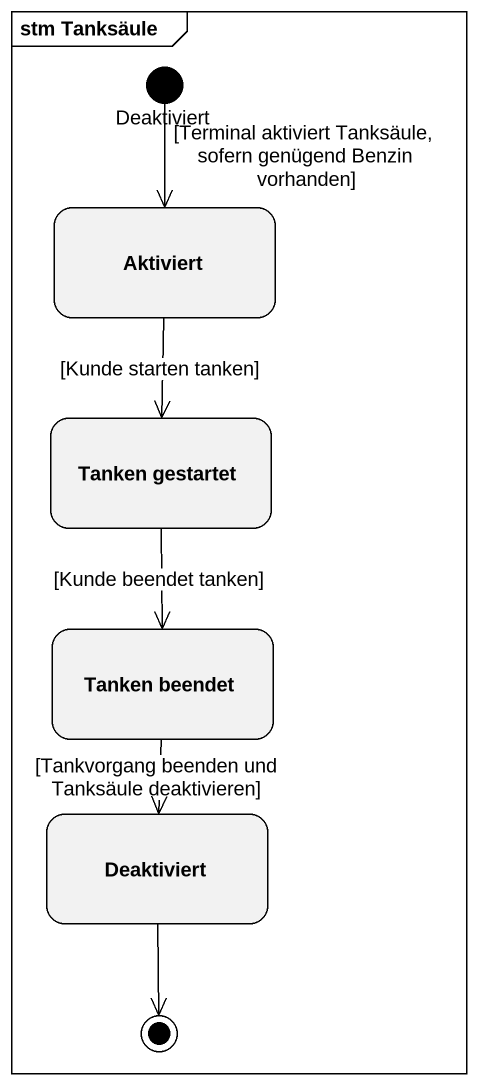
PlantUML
@startuml
mainframe stm Tanksäule
hide empty description
state Deaktiviert <<start>>
state Aktiviert
state "Tanken gestartet" as Tanken_gestartet
state "Tanken beendet" as Tanken_beendet
state "Deaktiviert" as Deaktiviert_2
Deaktiviert --> Aktiviert : [Terminal aktiviert Tanksäule, sofern genügend Benzin vorhanden]
Aktiviert --> Tanken_gestartet : [Kunde starten tanken]
Tanken_gestartet --> Tanken_beendet : [Kunde beendet tanken]
Tanken_beendet --> Deaktiviert_2 : [Tankvorgang beenden und Tanksäule deaktivieren]
Deaktiviert_2 --> [*]
@enduml
